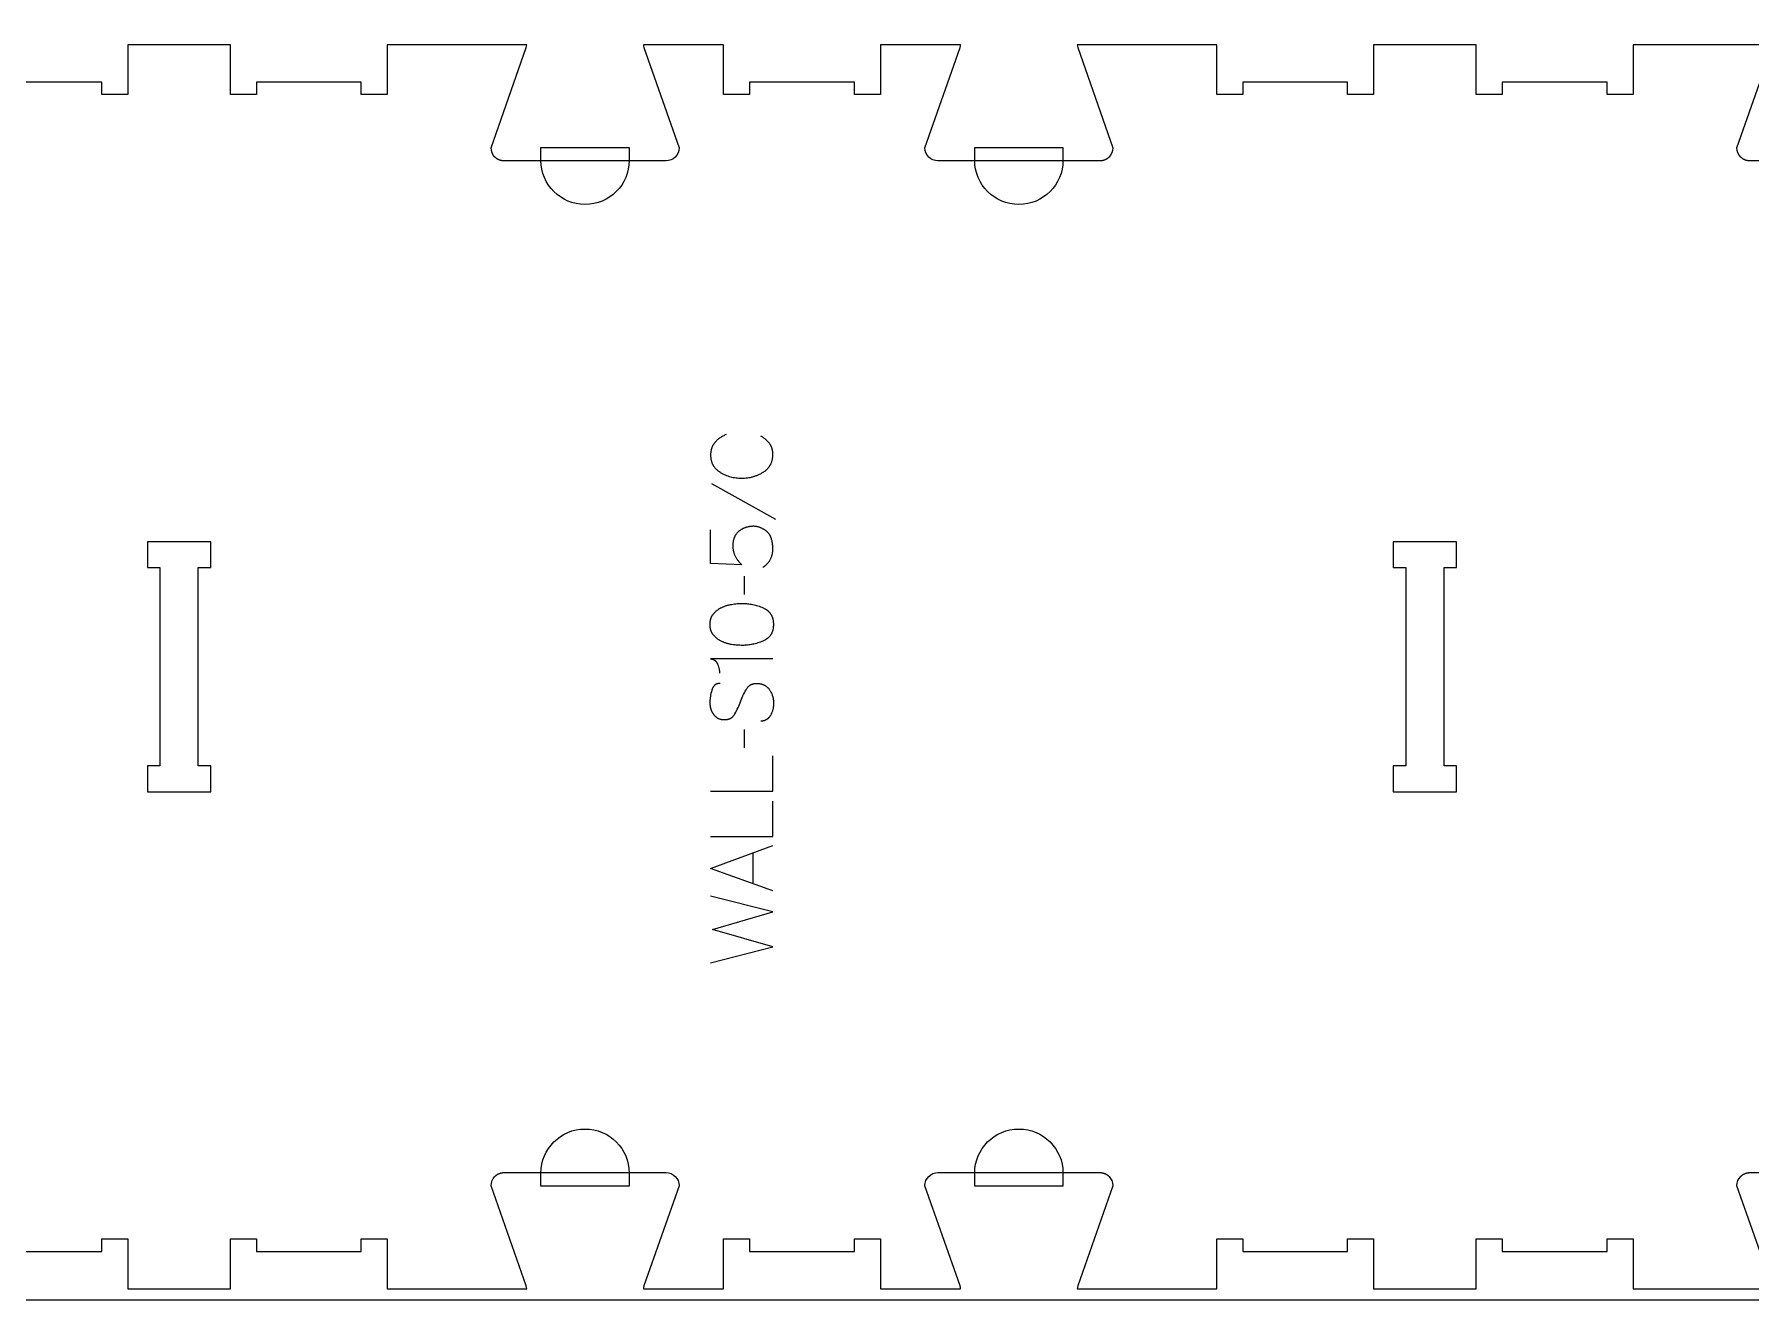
# Model space of a CAD drawing. Extents: x -7518 to -4335, y -10461 to -4867.
# Drawn here: x -5988 to -5161, y -6791 to -6181 of the extents above; entities that cross this region are included whole.
import ezdxf

# ---------------------------------------------------------------- set-up
doc = ezdxf.new("R2010")
doc.units = 0
for name, color, linetype in [('0_SHEET_SPRUCEPLY_2440X122', 1, 'CONTINUOUS'), ('1_ANYTOOL_1MMDEEP_LABELS_S', 2, 'CONTINUOUS'), ('3_ANYTOOL_CUTTHROUGH_INSID', 4, 'CONTINUOUS'), ('4_ANYTOOL_CUTTHROUGH_OUTSI', 5, 'CONTINUOUS'), ('5_ANYTOOL_HALF_MILL_9MM_IN', 3, 'CONTINUOUS')]:
    doc.layers.add(name, color=color, linetype=linetype)

msp = doc.modelspace()

# ---------------------------------------------------------------- linework, layer by layer
at = {"layer": '0_SHEET_SPRUCEPLY_2440X122'}
msp.add_lwpolyline([(-7146.3, -5571.21), (-7146.3, -6791.21), (-4706.3, -6791.21), (-4706.3, -5571.21)], close=True, dxfattribs=at)
at = {"layer": '1_ANYTOOL_1MMDEEP_LABELS_S'}
for points in [[(-5654.63, -6374.35), (-5655.04, -6374.51), (-5655.43, -6374.68), (-5655.82, -6374.86), (-5656.19, -6375.05), (-5656.56, -6375.25), (-5656.92, -6375.46), (-5657.27, -6375.68), (-5657.61, -6375.91), (-5657.94, -6376.15), (-5658.26, -6376.4), (-5658.58, -6376.66), (-5658.88, -6376.93), (-5659.18, -6377.2), (-5659.46, -6377.49), (-5659.74, -6377.79), (-5660.01, -6378.1), (-5660.14, -6378.26), (-5660.27, -6378.42), (-5660.39, -6378.58), (-5660.51, -6378.74), (-5660.62, -6378.91), (-5660.73, -6379.08), (-5660.84, -6379.25), (-5660.94, -6379.42), (-5661.04, -6379.6), (-5661.13, -6379.77), (-5661.22, -6379.95), (-5661.31, -6380.13), (-5661.39, -6380.32), (-5661.46, -6380.5), (-5661.54, -6380.69), (-5661.6, -6380.88), (-5661.67, -6381.07), (-5661.73, -6381.27), (-5661.78, -6381.46), (-5661.84, -6381.66), (-5661.88, -6381.86), (-5661.93, -6382.06), (-5661.97, -6382.27), (-5662, -6382.48), (-5662.03, -6382.68), (-5662.06, -6382.9), (-5662.08, -6383.11), (-5662.1, -6383.32), (-5662.12, -6383.54), (-5662.13, -6383.76), (-5662.13, -6383.98), (-5662.13, -6384.21), (-5662.13, -6384.55), (-5662.12, -6384.89), (-5662.09, -6385.22), (-5662.06, -6385.55), (-5662.02, -6385.87), (-5661.97, -6386.18), (-5661.91, -6386.5), (-5661.84, -6386.8), (-5661.76, -6387.1), (-5661.68, -6387.4), (-5661.58, -6387.69), (-5661.47, -6387.97), (-5661.36, -6388.25), (-5661.3, -6388.39), (-5661.24, -6388.52), (-5661.17, -6388.66), (-5661.1, -6388.79), (-5661.03, -6388.92), (-5660.96, -6389.06), (-5660.89, -6389.18), (-5660.81, -6389.31), (-5660.73, -6389.44), (-5660.65, -6389.57), (-5660.57, -6389.69), (-5660.48, -6389.81), (-5660.39, -6389.93), (-5660.3, -6390.05), (-5660.11, -6390.29), (-5659.92, -6390.52), (-5659.71, -6390.75), (-5659.49, -6390.97), (-5659.27, -6391.18), (-5659.04, -6391.39), (-5658.79, -6391.6), (-5658.54, -6391.8), (-5658.28, -6391.99), (-5658.01, -6392.18), (-5657.73, -6392.36), (-5657.44, -6392.54), (-5656.85, -6392.88), (-5656.25, -6393.2), (-5655.65, -6393.5), (-5655.04, -6393.77), (-5654.42, -6394.02), (-5653.79, -6394.25), (-5653.16, -6394.46), (-5652.52, -6394.65), (-5651.87, -6394.81), (-5651.22, -6394.96), (-5650.55, -6395.08), (-5649.88, -6395.17), (-5649.21, -6395.25), (-5648.52, -6395.31), (-5647.83, -6395.34), (-5647.13, -6395.35), (-5646.44, -6395.34), (-5645.74, -6395.31), (-5645.06, -6395.25), (-5644.38, -6395.17), (-5643.72, -6395.07), (-5643.05, -6394.95), (-5642.4, -6394.8), (-5642.07, -6394.72), (-5641.75, -6394.64), (-5641.43, -6394.55), (-5641.11, -6394.45), (-5640.79, -6394.35), (-5640.48, -6394.24), (-5640.16, -6394.12), (-5639.85, -6394), (-5639.23, -6393.75), (-5638.62, -6393.47), (-5638.01, -6393.17), (-5637.42, -6392.84), (-5636.83, -6392.5), (-5636.54, -6392.32), (-5636.26, -6392.13), (-5635.99, -6391.94), (-5635.73, -6391.74), (-5635.48, -6391.54), (-5635.23, -6391.33), (-5635, -6391.11), (-5634.77, -6390.89), (-5634.56, -6390.66), (-5634.35, -6390.43), (-5634.16, -6390.19), (-5634.06, -6390.07), (-5633.97, -6389.95), (-5633.88, -6389.83), (-5633.79, -6389.7), (-5633.7, -6389.57), (-5633.62, -6389.44), (-5633.54, -6389.31), (-5633.46, -6389.18), (-5633.38, -6389.05), (-5633.31, -6388.92), (-5633.24, -6388.78), (-5633.17, -6388.64), (-5633.03, -6388.36), (-5632.91, -6388.08), (-5632.79, -6387.79), (-5632.69, -6387.49), (-5632.59, -6387.19), (-5632.51, -6386.89), (-5632.43, -6386.57), (-5632.36, -6386.25), (-5632.3, -6385.93), (-5632.25, -6385.6), (-5632.21, -6385.26), (-5632.18, -6384.92), (-5632.15, -6384.58), (-5632.14, -6384.22), (-5632.13, -6383.86), (-5632.14, -6383.48), (-5632.16, -6383.11), (-5632.17, -6382.92), (-5632.19, -6382.74), (-5632.21, -6382.56), (-5632.24, -6382.38), (-5632.26, -6382.2), (-5632.29, -6382.03), (-5632.33, -6381.85), (-5632.36, -6381.68), (-5632.4, -6381.51), (-5632.45, -6381.34), (-5632.49, -6381.18), (-5632.54, -6381.01), (-5632.59, -6380.85), (-5632.65, -6380.69), (-5632.71, -6380.53), (-5632.77, -6380.38), (-5632.84, -6380.22), (-5632.9, -6380.07), (-5632.98, -6379.92), (-5633.05, -6379.77), (-5633.13, -6379.62), (-5633.21, -6379.47), (-5633.29, -6379.33), (-5633.38, -6379.19), (-5633.47, -6379.05), (-5633.57, -6378.91), (-5633.66, -6378.77), (-5633.76, -6378.64), (-5633.97, -6378.37), (-5634.18, -6378.11), (-5634.41, -6377.86), (-5634.64, -6377.61), (-5634.87, -6377.36), (-5635.12, -6377.12), (-5635.37, -6376.89), (-5635.63, -6376.66), (-5635.89, -6376.44), (-5636.17, -6376.22), (-5636.45, -6376.01), (-5636.74, -6375.81), (-5637.03, -6375.61), (-5637.33, -6375.41), (-5637.64, -6375.22), (-5637.96, -6375.04)], [(-5661.66, -6397.96), (-5630.89, -6415.15)], [(-5636.89, -6438.34), (-5636.6, -6438.13), (-5636.32, -6437.91), (-5636.04, -6437.7), (-5635.78, -6437.47), (-5635.52, -6437.25), (-5635.27, -6437.02), (-5635.04, -6436.78), (-5634.81, -6436.54), (-5634.59, -6436.29), (-5634.38, -6436.04), (-5634.18, -6435.79), (-5633.99, -6435.53), (-5633.81, -6435.27), (-5633.64, -6435), (-5633.48, -6434.72), (-5633.32, -6434.45), (-5633.18, -6434.16), (-5633.04, -6433.88), (-5632.92, -6433.59), (-5632.8, -6433.29), (-5632.7, -6432.99), (-5632.6, -6432.68), (-5632.51, -6432.37), (-5632.43, -6432.06), (-5632.36, -6431.74), (-5632.3, -6431.42), (-5632.25, -6431.09), (-5632.21, -6430.76), (-5632.18, -6430.42), (-5632.15, -6430.08), (-5632.14, -6429.73), (-5632.13, -6429.38), (-5632.14, -6428.96), (-5632.15, -6428.56), (-5632.17, -6428.15), (-5632.2, -6427.76), (-5632.24, -6427.37), (-5632.28, -6426.99), (-5632.34, -6426.61), (-5632.4, -6426.24), (-5632.47, -6425.88), (-5632.54, -6425.53), (-5632.63, -6425.18), (-5632.72, -6424.83), (-5632.83, -6424.5), (-5632.94, -6424.17), (-5633.06, -6423.85), (-5633.18, -6423.53), (-5633.25, -6423.37), (-5633.32, -6423.22), (-5633.4, -6423.07), (-5633.48, -6422.92), (-5633.57, -6422.77), (-5633.65, -6422.62), (-5633.75, -6422.48), (-5633.84, -6422.34), (-5633.95, -6422.19), (-5634.05, -6422.06), (-5634.16, -6421.92), (-5634.28, -6421.78), (-5634.39, -6421.65), (-5634.52, -6421.52), (-5634.64, -6421.39), (-5634.78, -6421.26), (-5634.91, -6421.14), (-5635.05, -6421.01), (-5635.19, -6420.89), (-5635.34, -6420.77), (-5635.49, -6420.65), (-5635.65, -6420.54), (-5635.81, -6420.42), (-5635.98, -6420.31), (-5636.15, -6420.2), (-5636.32, -6420.09), (-5636.5, -6419.98), (-5636.68, -6419.88), (-5637.06, -6419.68), (-5637.45, -6419.48), (-5637.69, -6419.36), (-5637.94, -6419.26), (-5638.18, -6419.16), (-5638.43, -6419.07), (-5638.67, -6418.98), (-5638.91, -6418.9), (-5639.16, -6418.83), (-5639.4, -6418.77), (-5639.64, -6418.72), (-5639.88, -6418.67), (-5640.12, -6418.63), (-5640.36, -6418.59), (-5640.6, -6418.57), (-5640.83, -6418.55), (-5641.07, -6418.54), (-5641.31, -6418.54), (-5641.57, -6418.54), (-5641.84, -6418.54), (-5642.1, -6418.56), (-5642.36, -6418.57), (-5642.61, -6418.59), (-5642.86, -6418.62), (-5643.11, -6418.65), (-5643.36, -6418.69), (-5643.61, -6418.73), (-5643.85, -6418.77), (-5644.09, -6418.82), (-5644.33, -6418.87), (-5644.56, -6418.93), (-5644.79, -6418.99), (-5645.02, -6419.06), (-5645.25, -6419.14), (-5645.47, -6419.21), (-5645.69, -6419.29), (-5645.91, -6419.38), (-5646.13, -6419.47), (-5646.34, -6419.57), (-5646.55, -6419.67), (-5646.76, -6419.78), (-5646.96, -6419.89), (-5647.16, -6420), (-5647.36, -6420.12), (-5647.56, -6420.24), (-5647.76, -6420.37), (-5647.95, -6420.51), (-5648.14, -6420.64), (-5648.32, -6420.79), (-5648.51, -6420.94), (-5648.68, -6421.09), (-5648.86, -6421.24), (-5649.03, -6421.4), (-5649.19, -6421.57), (-5649.35, -6421.74), (-5649.5, -6421.91), (-5649.64, -6422.09), (-5649.78, -6422.27), (-5649.91, -6422.46), (-5650.04, -6422.64), (-5650.16, -6422.84), (-5650.28, -6423.04), (-5650.39, -6423.24), (-5650.5, -6423.45), (-5650.6, -6423.66), (-5650.69, -6423.87), (-5650.78, -6424.09), (-5650.86, -6424.31), (-5650.94, -6424.54), (-5651.01, -6424.77), (-5651.08, -6425.01), (-5651.14, -6425.25), (-5651.19, -6425.49), (-5651.24, -6425.74), (-5651.28, -6425.99), (-5651.32, -6426.25), (-5651.35, -6426.51), (-5651.37, -6426.78), (-5651.39, -6427.05), (-5651.41, -6427.32), (-5651.42, -6427.6), (-5651.42, -6427.88), (-5651.42, -6428.23), (-5651.4, -6428.58), (-5651.38, -6428.92), (-5651.35, -6429.25), (-5651.31, -6429.58), (-5651.26, -6429.91), (-5651.2, -6430.23), (-5651.14, -6430.55), (-5651.06, -6430.86), (-5650.98, -6431.16), (-5650.88, -6431.46), (-5650.78, -6431.76), (-5650.67, -6432.05), (-5650.55, -6432.34), (-5650.42, -6432.62), (-5650.28, -6432.89), (-5650.14, -6433.17), (-5649.99, -6433.44), (-5649.83, -6433.71), (-5649.66, -6433.98), (-5649.48, -6434.25), (-5649.3, -6434.51), (-5649.11, -6434.78), (-5648.92, -6435.05), (-5648.71, -6435.31), (-5648.5, -6435.57), (-5648.29, -6435.84), (-5648.06, -6436.1), (-5647.59, -6436.62), (-5647.09, -6437.14), (-5662.13, -6436.41), (-5662.13, -6420.21)], [(-5646.02, -6442.62), (-5645.93, -6451.41)], [(-5632.13, -6482.35), (-5662.18, -6482.35), (-5662.03, -6482.37), (-5661.88, -6482.4), (-5661.73, -6482.42), (-5661.59, -6482.46), (-5661.45, -6482.49), (-5661.31, -6482.53), (-5661.18, -6482.58), (-5661.05, -6482.63), (-5660.92, -6482.68), (-5660.79, -6482.73), (-5660.73, -6482.76), (-5660.67, -6482.79), (-5660.61, -6482.83), (-5660.55, -6482.86), (-5660.49, -6482.89), (-5660.44, -6482.93), (-5660.38, -6482.96), (-5660.32, -6483), (-5660.27, -6483.04), (-5660.21, -6483.07), (-5660.16, -6483.11), (-5660.1, -6483.15), (-5660.05, -6483.19), (-5660, -6483.24), (-5659.95, -6483.28), (-5659.9, -6483.32), (-5659.85, -6483.37), (-5659.8, -6483.42), (-5659.75, -6483.46), (-5659.7, -6483.51), (-5659.65, -6483.56), (-5659.61, -6483.61), (-5659.52, -6483.71), (-5659.43, -6483.82), (-5659.34, -6483.93), (-5659.26, -6484.05), (-5659.18, -6484.17), (-5659.11, -6484.29), (-5659.03, -6484.42), (-5658.96, -6484.55), (-5658.9, -6484.68), (-5658.83, -6484.82), (-5658.77, -6484.96), (-5658.65, -6485.25), (-5658.54, -6485.54), (-5658.44, -6485.82), (-5658.35, -6486.11), (-5658.26, -6486.39), (-5658.18, -6486.66), (-5658.11, -6486.94), (-5658.05, -6487.21), (-5657.99, -6487.49), (-5657.94, -6487.76), (-5657.9, -6488.02), (-5657.87, -6488.29), (-5657.84, -6488.56), (-5657.82, -6488.82), (-5657.81, -6489.08), (-5657.81, -6489.34)], [(-5657.55, -6494.22), (-5657.74, -6494.22), (-5657.83, -6494.23), (-5657.92, -6494.23), (-5658.01, -6494.24), (-5658.1, -6494.25), (-5658.19, -6494.26), (-5658.28, -6494.27), (-5658.36, -6494.29), (-5658.45, -6494.3), (-5658.53, -6494.32), (-5658.62, -6494.34), (-5658.7, -6494.36), (-5658.78, -6494.38), (-5658.86, -6494.4), (-5658.94, -6494.43), (-5659.02, -6494.45), (-5659.09, -6494.48), (-5659.17, -6494.51), (-5659.25, -6494.54), (-5659.32, -6494.57), (-5659.39, -6494.61), (-5659.46, -6494.64), (-5659.54, -6494.68), (-5659.61, -6494.72), (-5659.67, -6494.76), (-5659.74, -6494.8), (-5659.81, -6494.85), (-5659.87, -6494.89), (-5659.94, -6494.94), (-5660, -6494.99), (-5660.07, -6495.04), (-5660.13, -6495.09), (-5660.19, -6495.15), (-5660.25, -6495.2), (-5660.31, -6495.26), (-5660.36, -6495.32), (-5660.42, -6495.38), (-5660.48, -6495.44), (-5660.53, -6495.5), (-5660.59, -6495.57), (-5660.64, -6495.63), (-5660.69, -6495.7), (-5660.74, -6495.77), (-5660.79, -6495.84), (-5660.84, -6495.92), (-5660.89, -6495.99), (-5660.93, -6496.07), (-5660.98, -6496.14), (-5661.02, -6496.22), (-5661.06, -6496.3), (-5661.11, -6496.39), (-5661.19, -6496.56), (-5661.27, -6496.73), (-5661.34, -6496.91), (-5661.41, -6497.1), (-5661.47, -6497.3), (-5661.53, -6497.5), (-5661.76, -6498.31), (-5661.95, -6499.11), (-5662.11, -6499.9), (-5662.24, -6500.67), (-5662.3, -6501.05), (-5662.34, -6501.42), (-5662.38, -6501.8), (-5662.42, -6502.16), (-5662.44, -6502.53), (-5662.46, -6502.89), (-5662.47, -6503.25), (-5662.48, -6503.61), (-5662.48, -6503.8), (-5662.47, -6504), (-5662.46, -6504.19), (-5662.45, -6504.38), (-5662.43, -6504.57), (-5662.41, -6504.76), (-5662.39, -6504.95), (-5662.36, -6505.13), (-5662.33, -6505.32), (-5662.3, -6505.5), (-5662.26, -6505.68), (-5662.22, -6505.86), (-5662.18, -6506.04), (-5662.13, -6506.22), (-5662.08, -6506.4), (-5662.02, -6506.57), (-5661.96, -6506.75), (-5661.9, -6506.92), (-5661.83, -6507.1), (-5661.77, -6507.27), (-5661.69, -6507.44), (-5661.62, -6507.6), (-5661.54, -6507.77), (-5661.45, -6507.94), (-5661.37, -6508.1), (-5661.27, -6508.27), (-5661.18, -6508.43), (-5661.08, -6508.59), (-5660.98, -6508.75), (-5660.88, -6508.91), (-5660.77, -6509.07), (-5660.66, -6509.22), (-5660.54, -6509.37), (-5660.42, -6509.52), (-5660.3, -6509.67), (-5660.18, -6509.8), (-5660.05, -6509.94), (-5659.92, -6510.07), (-5659.78, -6510.19), (-5659.65, -6510.31), (-5659.51, -6510.42), (-5659.36, -6510.53), (-5659.22, -6510.64), (-5659.07, -6510.74), (-5658.92, -6510.83), (-5658.76, -6510.92), (-5658.6, -6511.01), (-5658.44, -6511.09), (-5658.28, -6511.16), (-5658.11, -6511.23), (-5657.94, -6511.3), (-5657.77, -6511.36), (-5657.59, -6511.41), (-5657.41, -6511.46), (-5657.23, -6511.51), (-5657.04, -6511.55), (-5656.85, -6511.59), (-5656.66, -6511.62), (-5656.47, -6511.65), (-5656.27, -6511.67), (-5656.07, -6511.69), (-5655.87, -6511.7), (-5655.66, -6511.7), (-5655.45, -6511.71), (-5655.23, -6511.7), (-5655.02, -6511.7), (-5654.81, -6511.68), (-5654.61, -6511.66), (-5654.41, -6511.64), (-5654.21, -6511.61), (-5654.02, -6511.57), (-5653.83, -6511.53), (-5653.64, -6511.48), (-5653.46, -6511.43), (-5653.28, -6511.37), (-5653.11, -6511.31), (-5653.02, -6511.28), (-5652.94, -6511.24), (-5652.86, -6511.2), (-5652.77, -6511.17), (-5652.69, -6511.13), (-5652.61, -6511.09), (-5652.53, -6511.04), (-5652.45, -6511), (-5652.37, -6510.95), (-5652.29, -6510.91), (-5652.22, -6510.86), (-5652.14, -6510.81), (-5652.06, -6510.76), (-5651.99, -6510.71), (-5651.92, -6510.66), (-5651.85, -6510.6), (-5651.77, -6510.55), (-5651.7, -6510.49), (-5651.63, -6510.43), (-5651.57, -6510.37), (-5651.5, -6510.31), (-5651.43, -6510.25), (-5651.37, -6510.18), (-5651.3, -6510.12), (-5651.18, -6509.98), (-5651.05, -6509.84), (-5650.93, -6509.69), (-5650.82, -6509.54), (-5650.71, -6509.38), (-5650.6, -6509.22), (-5650.49, -6509.05), (-5650.39, -6508.88), (-5650, -6508.16), (-5649.62, -6507.43), (-5649.25, -6506.68), (-5648.9, -6505.92), (-5648.55, -6505.14), (-5648.22, -6504.35), (-5647.9, -6503.53), (-5647.58, -6502.71), (-5647.27, -6501.88), (-5646.94, -6501.08), (-5646.6, -6500.29), (-5646.24, -6499.52), (-5645.86, -6498.78), (-5645.47, -6498.05), (-5645.07, -6497.35), (-5644.65, -6496.66), (-5644.54, -6496.5), (-5644.43, -6496.34), (-5644.31, -6496.18), (-5644.25, -6496.11), (-5644.19, -6496.04), (-5644.13, -6495.96), (-5644.06, -6495.89), (-5644, -6495.82), (-5643.93, -6495.76), (-5643.87, -6495.69), (-5643.8, -6495.63), (-5643.73, -6495.56), (-5643.67, -6495.5), (-5643.6, -6495.44), (-5643.52, -6495.38), (-5643.45, -6495.33), (-5643.38, -6495.27), (-5643.31, -6495.22), (-5643.23, -6495.16), (-5643.16, -6495.11), (-5643.08, -6495.06), (-5643, -6495.01), (-5642.92, -6494.97), (-5642.84, -6494.92), (-5642.76, -6494.88), (-5642.68, -6494.83), (-5642.6, -6494.79), (-5642.52, -6494.75), (-5642.43, -6494.71), (-5642.35, -6494.68), (-5642.26, -6494.64), (-5642.17, -6494.61), (-5642.08, -6494.58), (-5641.99, -6494.54), (-5641.9, -6494.52), (-5641.81, -6494.49), (-5641.72, -6494.46), (-5641.53, -6494.41), (-5641.34, -6494.37), (-5641.14, -6494.33), (-5640.94, -6494.3), (-5640.74, -6494.28), (-5640.53, -6494.26), (-5640.32, -6494.24), (-5640.11, -6494.24), (-5639.89, -6494.23), (-5639.66, -6494.24), (-5639.44, -6494.25), (-5639.21, -6494.26), (-5638.97, -6494.29), (-5638.75, -6494.31), (-5638.52, -6494.34), (-5638.3, -6494.38), (-5638.09, -6494.42), (-5637.87, -6494.47), (-5637.67, -6494.52), (-5637.46, -6494.57), (-5637.26, -6494.64), (-5637.06, -6494.7), (-5636.87, -6494.77), (-5636.68, -6494.85), (-5636.49, -6494.93), (-5636.31, -6495.02), (-5636.13, -6495.11), (-5635.95, -6495.21), (-5635.78, -6495.31), (-5635.61, -6495.42), (-5635.45, -6495.53), (-5635.29, -6495.64), (-5635.13, -6495.77), (-5634.98, -6495.89), (-5634.83, -6496.02), (-5634.69, -6496.16), (-5634.54, -6496.3), (-5634.41, -6496.45), (-5634.27, -6496.6), (-5634.14, -6496.76), (-5634.01, -6496.92), (-5633.89, -6497.09), (-5633.77, -6497.26), (-5633.66, -6497.44), (-5633.43, -6497.8), (-5633.23, -6498.16), (-5633.04, -6498.53), (-5632.86, -6498.9), (-5632.69, -6499.27), (-5632.54, -6499.65), (-5632.47, -6499.84), (-5632.4, -6500.03), (-5632.34, -6500.23), (-5632.28, -6500.42), (-5632.22, -6500.61), (-5632.17, -6500.81), (-5632.12, -6501), (-5632.07, -6501.2), (-5632.03, -6501.4), (-5631.99, -6501.6), (-5631.96, -6501.8), (-5631.92, -6502), (-5631.9, -6502.2), (-5631.87, -6502.4), (-5631.83, -6502.81), (-5631.8, -6503.22), (-5631.79, -6503.63), (-5631.79, -6504.04), (-5631.81, -6504.45), (-5631.83, -6504.85), (-5631.87, -6505.25), (-5631.92, -6505.65), (-5631.99, -6506.04), (-5632.07, -6506.42), (-5632.16, -6506.81), (-5632.26, -6507.18), (-5632.37, -6507.55), (-5632.5, -6507.92), (-5632.64, -6508.29), (-5632.8, -6508.64), (-5632.96, -6509), (-5633.14, -6509.35), (-5633.33, -6509.69), (-5633.43, -6509.86), (-5633.54, -6510.02), (-5633.64, -6510.18), (-5633.75, -6510.34), (-5633.87, -6510.48), (-5633.98, -6510.62), (-5634.1, -6510.76), (-5634.22, -6510.89), (-5634.34, -6511.02), (-5634.47, -6511.14), (-5634.6, -6511.25), (-5634.73, -6511.36), (-5634.8, -6511.42), (-5634.87, -6511.47), (-5634.94, -6511.52), (-5635.01, -6511.57), (-5635.08, -6511.62), (-5635.15, -6511.66), (-5635.22, -6511.71), (-5635.29, -6511.75), (-5635.37, -6511.79), (-5635.44, -6511.83), (-5635.52, -6511.87), (-5635.59, -6511.91), (-5635.67, -6511.95), (-5635.75, -6511.98), (-5635.82, -6512.02), (-5635.9, -6512.05), (-5635.98, -6512.08), (-5636.06, -6512.11), (-5636.14, -6512.14), (-5636.22, -6512.17), (-5636.39, -6512.22), (-5636.56, -6512.26), (-5636.73, -6512.3), (-5636.9, -6512.34), (-5637.08, -6512.37), (-5637.26, -6512.39), (-5637.44, -6512.41), (-5637.63, -6512.42), (-5637.81, -6512.43), (-5638.01, -6512.44)], [(-5646.02, -6516.46), (-5645.93, -6525.25)], [(-5662.13, -6546.21), (-5632.13, -6546.21), (-5632.13, -6529.11)], [(-5662.13, -6568.02), (-5632.13, -6568.02), (-5632.13, -6550.92)], [(-5632.13, -6594.25), (-5662.13, -6583.36), (-5632.13, -6572.31)], [(-5641.69, -6590.78), (-5641.69, -6575.86)], [(-5662.13, -6628.96), (-5632.13, -6621.25), (-5661.23, -6612.81), (-5632.13, -6604.32), (-5662.13, -6596.82)]]:
    msp.add_lwpolyline(points, dxfattribs=at)
msp.add_lwpolyline([(-5662.39, -6465.85), (-5662.39, -6465.48), (-5662.37, -6465.12), (-5662.35, -6464.94), (-5662.34, -6464.76), (-5662.32, -6464.59), (-5662.3, -6464.41), (-5662.27, -6464.24), (-5662.24, -6464.08), (-5662.21, -6463.91), (-5662.18, -6463.74), (-5662.14, -6463.58), (-5662.1, -6463.42), (-5662.06, -6463.26), (-5662.01, -6463.11), (-5661.96, -6462.95), (-5661.91, -6462.8), (-5661.85, -6462.65), (-5661.8, -6462.5), (-5661.74, -6462.36), (-5661.67, -6462.21), (-5661.61, -6462.07), (-5661.54, -6461.93), (-5661.46, -6461.79), (-5661.39, -6461.65), (-5661.31, -6461.52), (-5661.23, -6461.39), (-5661.14, -6461.26), (-5661.05, -6461.13), (-5660.96, -6461), (-5660.87, -6460.88), (-5660.68, -6460.64), (-5660.48, -6460.4), (-5660.27, -6460.17), (-5660.06, -6459.94), (-5659.84, -6459.73), (-5659.61, -6459.51), (-5659.38, -6459.31), (-5659.14, -6459.11), (-5658.9, -6458.92), (-5658.65, -6458.73), (-5658.39, -6458.55), (-5658.13, -6458.38), (-5657.86, -6458.21), (-5657.58, -6458.05), (-5657.3, -6457.9), (-5657.01, -6457.75), (-5656.72, -6457.61), (-5656.42, -6457.47), (-5656.12, -6457.34), (-5655.82, -6457.22), (-5655.51, -6457.1), (-5655.2, -6456.98), (-5654.89, -6456.87), (-5654.58, -6456.77), (-5654.26, -6456.67), (-5653.93, -6456.58), (-5653.61, -6456.49), (-5653.28, -6456.41), (-5652.95, -6456.34), (-5652.61, -6456.27), (-5651.93, -6456.14), (-5651.25, -6456.04), (-5650.58, -6455.95), (-5649.92, -6455.87), (-5649.27, -6455.81), (-5648.62, -6455.76), (-5647.99, -6455.72), (-5647.36, -6455.7), (-5646.75, -6455.69), (-5646.13, -6455.7), (-5645.52, -6455.73), (-5644.9, -6455.77), (-5644.28, -6455.83), (-5643.66, -6455.9), (-5643.05, -6455.99), (-5642.43, -6456.1), (-5641.81, -6456.22), (-5641.19, -6456.36), (-5640.57, -6456.52), (-5639.95, -6456.7), (-5639.33, -6456.89), (-5638.71, -6457.09), (-5638.09, -6457.32), (-5637.47, -6457.56), (-5636.85, -6457.81), (-5636.54, -6457.95), (-5636.25, -6458.09), (-5635.96, -6458.25), (-5635.82, -6458.32), (-5635.68, -6458.4), (-5635.55, -6458.49), (-5635.42, -6458.57), (-5635.29, -6458.66), (-5635.16, -6458.74), (-5635.03, -6458.83), (-5634.91, -6458.92), (-5634.79, -6459.02), (-5634.67, -6459.11), (-5634.56, -6459.21), (-5634.45, -6459.31), (-5634.33, -6459.41), (-5634.23, -6459.51), (-5634.12, -6459.61), (-5634.02, -6459.72), (-5633.92, -6459.83), (-5633.82, -6459.94), (-5633.72, -6460.05), (-5633.63, -6460.16), (-5633.54, -6460.28), (-5633.45, -6460.4), (-5633.36, -6460.52), (-5633.28, -6460.64), (-5633.2, -6460.76), (-5633.12, -6460.88), (-5633.04, -6461.01), (-5632.97, -6461.14), (-5632.9, -6461.27), (-5632.83, -6461.4), (-5632.76, -6461.53), (-5632.7, -6461.67), (-5632.64, -6461.81), (-5632.58, -6461.95), (-5632.52, -6462.09), (-5632.46, -6462.23), (-5632.41, -6462.38), (-5632.36, -6462.52), (-5632.32, -6462.67), (-5632.27, -6462.82), (-5632.23, -6462.98), (-5632.19, -6463.13), (-5632.11, -6463.44), (-5632.05, -6463.77), (-5632, -6464.09), (-5631.95, -6464.43), (-5631.92, -6464.77), (-5631.9, -6465.13), (-5631.88, -6465.48), (-5631.88, -6465.85), (-5631.88, -6466.21), (-5631.9, -6466.57), (-5631.92, -6466.92), (-5631.96, -6467.26), (-5632, -6467.59), (-5632.05, -6467.92), (-5632.12, -6468.24), (-5632.15, -6468.39), (-5632.19, -6468.55), (-5632.23, -6468.7), (-5632.27, -6468.85), (-5632.32, -6469), (-5632.37, -6469.15), (-5632.42, -6469.3), (-5632.47, -6469.44), (-5632.52, -6469.58), (-5632.58, -6469.72), (-5632.64, -6469.86), (-5632.7, -6470), (-5632.77, -6470.13), (-5632.84, -6470.27), (-5632.91, -6470.4), (-5632.98, -6470.53), (-5633.05, -6470.65), (-5633.13, -6470.78), (-5633.21, -6470.9), (-5633.29, -6471.02), (-5633.38, -6471.14), (-5633.46, -6471.26), (-5633.55, -6471.38), (-5633.64, -6471.49), (-5633.74, -6471.61), (-5633.84, -6471.72), (-5633.93, -6471.82), (-5634.04, -6471.93), (-5634.14, -6472.04), (-5634.25, -6472.14), (-5634.36, -6472.24), (-5634.47, -6472.34), (-5634.58, -6472.44), (-5634.7, -6472.54), (-5634.82, -6472.63), (-5634.94, -6472.72), (-5635.06, -6472.81), (-5635.19, -6472.9), (-5635.32, -6472.99), (-5635.45, -6473.07), (-5635.58, -6473.16), (-5635.72, -6473.24), (-5635.85, -6473.32), (-5636, -6473.39), (-5636.28, -6473.54), (-5636.58, -6473.69), (-5636.89, -6473.82), (-5637.52, -6474.08), (-5638.14, -6474.31), (-5638.77, -6474.53), (-5639.39, -6474.74), (-5640.01, -6474.93), (-5640.63, -6475.1), (-5641.25, -6475.26), (-5641.87, -6475.4), (-5642.49, -6475.52), (-5643.11, -6475.63), (-5643.73, -6475.72), (-5644.34, -6475.79), (-5644.95, -6475.85), (-5645.57, -6475.89), (-5646.18, -6475.91), (-5646.79, -6475.92), (-5647.41, -6475.91), (-5648.03, -6475.89), (-5648.67, -6475.86), (-5649.31, -6475.81), (-5649.96, -6475.75), (-5650.62, -6475.67), (-5651.3, -6475.58), (-5651.98, -6475.47), (-5652.32, -6475.41), (-5652.66, -6475.35), (-5652.99, -6475.28), (-5653.32, -6475.2), (-5653.65, -6475.12), (-5653.97, -6475.03), (-5654.29, -6474.94), (-5654.61, -6474.84), (-5654.93, -6474.74), (-5655.24, -6474.63), (-5655.55, -6474.52), (-5655.85, -6474.4), (-5656.15, -6474.27), (-5656.45, -6474.14), (-5656.74, -6474.01), (-5657.03, -6473.86), (-5657.32, -6473.72), (-5657.6, -6473.56), (-5657.87, -6473.4), (-5658.14, -6473.24), (-5658.4, -6473.06), (-5658.66, -6472.88), (-5658.91, -6472.7), (-5659.15, -6472.51), (-5659.39, -6472.31), (-5659.62, -6472.11), (-5659.84, -6471.9), (-5660.06, -6471.68), (-5660.27, -6471.46), (-5660.48, -6471.23), (-5660.68, -6471), (-5660.87, -6470.76), (-5660.96, -6470.63), (-5661.05, -6470.51), (-5661.14, -6470.38), (-5661.23, -6470.25), (-5661.31, -6470.12), (-5661.39, -6469.99), (-5661.46, -6469.86), (-5661.54, -6469.72), (-5661.61, -6469.58), (-5661.67, -6469.44), (-5661.74, -6469.3), (-5661.8, -6469.15), (-5661.85, -6469.01), (-5661.91, -6468.86), (-5661.96, -6468.71), (-5662.01, -6468.56), (-5662.06, -6468.4), (-5662.1, -6468.24), (-5662.14, -6468.09), (-5662.18, -6467.93), (-5662.21, -6467.76), (-5662.24, -6467.6), (-5662.27, -6467.43), (-5662.3, -6467.27), (-5662.32, -6467.1), (-5662.34, -6466.92), (-5662.35, -6466.75), (-5662.37, -6466.57), (-5662.39, -6466.22)], close=True, dxfattribs=at)
at = {"layer": '3_ANYTOOL_CUTTHROUGH_INSID', "color": 4}
for points in [[(-5933.11, -6546.46), (-5902.86, -6546.46), (-5902.86, -6533.96), (-5908.86, -6533.96), (-5908.86, -6438.46), (-5902.86, -6438.46), (-5902.86, -6425.96), (-5933.36, -6425.96), (-5933.36, -6438.46), (-5927.36, -6438.46), (-5927.36, -6533.96), (-5933.36, -6533.96), (-5933.36, -6546.46)], [(-5333.11, -6546.46), (-5302.86, -6546.46), (-5302.86, -6533.96), (-5308.86, -6533.96), (-5308.86, -6438.46), (-5302.86, -6438.46), (-5302.86, -6425.96), (-5333.36, -6425.96), (-5333.36, -6438.46), (-5327.36, -6438.46), (-5327.36, -6533.96), (-5333.36, -6533.96), (-5333.36, -6546.46)]]:
    msp.add_lwpolyline(points, close=True, dxfattribs=at)
at = {"layer": '4_ANYTOOL_CUTTHROUGH_OUTSI', "color": 5}
for points in [[(-5150.67, -6186.46), (-5168.11, -6186.46), (-5217.86, -6186.46), (-5217.86, -6210.46), (-5230.36, -6210.46), (-5230.36, -6204.46), (-5280.86, -6204.46), (-5280.86, -6210.46), (-5293.36, -6210.46), (-5293.36, -6186.46), (-5342.86, -6186.46), (-5342.86, -6210.46), (-5355.36, -6210.46), (-5355.36, -6204.46), (-5405.86, -6204.46), (-5405.86, -6210.46), (-5418.36, -6210.46), (-5418.36, -6186.46), (-5468.11, -6186.46), (-5485.56, -6186.46), (-5485.56, -6186.46, 0.061485), (-5485.32, -6187.85), (-5468.43, -6236.12), (-5468.41, -6236.16), (-5468.41, -6236.21), (-5468.41, -6236.21, -0.198912), (-5470.24, -6240.63), (-5470.35, -6240.73), (-5470.46, -6240.83), (-5470.57, -6240.93), (-5470.69, -6241.03), (-5470.81, -6241.13), (-5470.93, -6241.22), (-5471.05, -6241.31), (-5471.18, -6241.4), (-5471.31, -6241.48), (-5471.44, -6241.56), (-5471.57, -6241.64), (-5471.71, -6241.72), (-5471.85, -6241.79), (-5471.99, -6241.86), (-5472.13, -6241.92), (-5472.27, -6241.98), (-5472.41, -6242.04), (-5472.56, -6242.09), (-5472.71, -6242.14), (-5472.85, -6242.19), (-5473, -6242.23), (-5473.15, -6242.27), (-5473.3, -6242.31), (-5473.45, -6242.34), (-5473.6, -6242.37), (-5473.76, -6242.39), (-5473.91, -6242.41), (-5474.06, -6242.43), (-5474.21, -6242.44), (-5474.36, -6242.45), (-5474.51, -6242.46), (-5474.66, -6242.46), (-5552.66, -6242.46, -0.414214), (-5558.91, -6236.21), (-5558.91, -6236.16), (-5558.9, -6236.12), (-5542, -6187.85), (-5542, -6187.85, 0.061485), (-5541.77, -6186.46), (-5580.36, -6186.46), (-5580.36, -6210.46), (-5592.86, -6210.46), (-5592.86, -6204.46), (-5643.36, -6204.46), (-5643.36, -6210.46), (-5655.86, -6210.46), (-5655.86, -6186.46), (-5694.46, -6186.46), (-5694.46, -6186.46, 0.061485), (-5694.23, -6187.85), (-5677.33, -6236.12), (-5677.32, -6236.16), (-5677.32, -6236.21), (-5677.32, -6236.21, -0.414214), (-5683.57, -6242.46), (-5761.57, -6242.46), (-5761.72, -6242.46), (-5761.87, -6242.45), (-5762.02, -6242.44), (-5762.17, -6242.43), (-5762.32, -6242.41), (-5762.47, -6242.39), (-5762.62, -6242.37), (-5762.77, -6242.34), (-5762.93, -6242.31), (-5763.08, -6242.27), (-5763.23, -6242.23), (-5763.37, -6242.19), (-5763.52, -6242.14), (-5763.67, -6242.09), (-5763.81, -6242.04), (-5763.96, -6241.98), (-5764.1, -6241.92), (-5764.24, -6241.86), (-5764.38, -6241.79), (-5764.52, -6241.72), (-5764.66, -6241.64), (-5764.79, -6241.56), (-5764.92, -6241.48), (-5765.05, -6241.4), (-5765.18, -6241.31), (-5765.3, -6241.22), (-5765.42, -6241.13), (-5765.54, -6241.03), (-5765.66, -6240.93), (-5765.77, -6240.83), (-5765.88, -6240.73), (-5765.99, -6240.63, -0.198912), (-5767.82, -6236.21), (-5767.82, -6236.16), (-5767.8, -6236.12), (-5750.91, -6187.85), (-5750.91, -6187.85, 0.061485), (-5750.67, -6186.46), (-5768.11, -6186.46), (-5817.86, -6186.46), (-5817.86, -6210.46), (-5830.36, -6210.46), (-5830.36, -6204.46), (-5880.86, -6204.46), (-5880.86, -6210.46), (-5893.36, -6210.46), (-5893.36, -6186.46), (-5942.86, -6186.46), (-5942.86, -6210.46), (-5955.36, -6210.46), (-5955.36, -6204.46), (-6005.86, -6204.46)], [(-5083.57, -6242.46), (-5161.57, -6242.46), (-5161.72, -6242.46), (-5161.87, -6242.45), (-5162.02, -6242.44), (-5162.17, -6242.43), (-5162.32, -6242.41), (-5162.47, -6242.39), (-5162.62, -6242.37), (-5162.77, -6242.34), (-5162.93, -6242.31), (-5163.08, -6242.27), (-5163.23, -6242.23), (-5163.37, -6242.19), (-5163.52, -6242.14), (-5163.67, -6242.09), (-5163.81, -6242.04), (-5163.96, -6241.98), (-5164.1, -6241.92), (-5164.24, -6241.86), (-5164.38, -6241.79), (-5164.52, -6241.72), (-5164.66, -6241.64), (-5164.79, -6241.56), (-5164.92, -6241.48), (-5165.05, -6241.4), (-5165.18, -6241.31), (-5165.3, -6241.22), (-5165.42, -6241.13), (-5165.54, -6241.03), (-5165.66, -6240.93), (-5165.77, -6240.83), (-5165.88, -6240.73), (-5165.99, -6240.63, -0.198912), (-5167.82, -6236.21), (-5167.82, -6236.16), (-5167.8, -6236.12), (-5150.91, -6187.85)], [(-6005.86, -6767.96), (-5955.36, -6767.96), (-5955.36, -6761.96), (-5942.86, -6761.96), (-5942.86, -6785.96), (-5893.36, -6785.96), (-5893.36, -6761.96), (-5880.86, -6761.96), (-5880.86, -6767.96), (-5830.36, -6767.96), (-5830.36, -6761.96), (-5817.86, -6761.96), (-5817.86, -6785.96), (-5750.67, -6785.96), (-5750.67, -6785.96, 0.061485), (-5750.91, -6784.57), (-5767.8, -6736.29), (-5767.82, -6736.25), (-5767.82, -6736.21), (-5767.82, -6736.21, -0.198912), (-5765.99, -6731.79), (-5765.88, -6731.68), (-5765.77, -6731.58), (-5765.66, -6731.48), (-5765.54, -6731.38), (-5765.42, -6731.29), (-5765.3, -6731.19), (-5765.18, -6731.1), (-5765.05, -6731.02), (-5764.92, -6730.93), (-5764.79, -6730.85), (-5764.66, -6730.77), (-5764.52, -6730.7), (-5764.38, -6730.63), (-5764.24, -6730.56), (-5764.1, -6730.49), (-5763.96, -6730.43), (-5763.81, -6730.38), (-5763.67, -6730.32), (-5763.52, -6730.27), (-5763.37, -6730.22), (-5763.23, -6730.18), (-5763.08, -6730.14), (-5762.93, -6730.11), (-5762.77, -6730.07), (-5762.62, -6730.05), (-5762.47, -6730.02), (-5762.32, -6730), (-5762.17, -6729.99), (-5762.02, -6729.97), (-5761.87, -6729.96), (-5761.72, -6729.96), (-5761.57, -6729.96), (-5683.57, -6729.96, -0.414214), (-5677.32, -6736.21), (-5677.32, -6736.25), (-5677.33, -6736.29), (-5694.23, -6784.57), (-5694.23, -6784.57, 0.061485), (-5694.46, -6785.96), (-5655.86, -6785.96), (-5655.86, -6761.96), (-5643.36, -6761.96), (-5643.36, -6767.96), (-5592.86, -6767.96), (-5592.86, -6761.96), (-5580.36, -6761.96), (-5580.36, -6785.96), (-5541.77, -6785.96), (-5541.77, -6785.96, 0.061485), (-5542, -6784.57), (-5558.9, -6736.29), (-5558.91, -6736.25), (-5558.91, -6736.21), (-5558.91, -6736.21, -0.414214), (-5552.66, -6729.96), (-5474.66, -6729.96), (-5474.51, -6729.96), (-5474.36, -6729.96), (-5474.21, -6729.97), (-5474.06, -6729.99), (-5473.91, -6730), (-5473.76, -6730.02), (-5473.6, -6730.05), (-5473.45, -6730.07), (-5473.3, -6730.11), (-5473.15, -6730.14), (-5473, -6730.18), (-5472.85, -6730.22), (-5472.71, -6730.27), (-5472.56, -6730.32), (-5472.41, -6730.38), (-5472.27, -6730.43), (-5472.13, -6730.49), (-5471.99, -6730.56), (-5471.85, -6730.63), (-5471.71, -6730.7), (-5471.57, -6730.77), (-5471.44, -6730.85), (-5471.31, -6730.93), (-5471.18, -6731.02), (-5471.05, -6731.1), (-5470.93, -6731.19), (-5470.81, -6731.29), (-5470.69, -6731.38), (-5470.57, -6731.48), (-5470.46, -6731.58), (-5470.35, -6731.68), (-5470.24, -6731.79, -0.198912), (-5468.41, -6736.21), (-5468.41, -6736.25), (-5468.43, -6736.29), (-5485.32, -6784.57), (-5485.32, -6784.57, 0.061485), (-5485.56, -6785.96), (-5418.36, -6785.96), (-5418.36, -6761.96), (-5405.86, -6761.96), (-5405.86, -6767.96), (-5355.36, -6767.96), (-5355.36, -6761.96), (-5342.86, -6761.96), (-5342.86, -6785.96), (-5293.36, -6785.96), (-5293.36, -6761.96), (-5280.86, -6761.96), (-5280.86, -6767.96), (-5230.36, -6767.96), (-5230.36, -6761.96), (-5217.86, -6761.96), (-5217.86, -6785.96), (-5150.67, -6785.96)], [(-5150.91, -6784.57), (-5167.8, -6736.29), (-5167.82, -6736.25), (-5167.82, -6736.21), (-5167.82, -6736.21, -0.198912), (-5165.99, -6731.79), (-5165.88, -6731.68), (-5165.77, -6731.58), (-5165.66, -6731.48), (-5165.54, -6731.38), (-5165.42, -6731.29), (-5165.3, -6731.19), (-5165.18, -6731.1), (-5165.05, -6731.02), (-5164.92, -6730.93), (-5164.79, -6730.85), (-5164.66, -6730.77), (-5164.52, -6730.7), (-5164.38, -6730.63), (-5164.24, -6730.56), (-5164.1, -6730.49), (-5163.96, -6730.43), (-5163.81, -6730.38), (-5163.67, -6730.32), (-5163.52, -6730.27), (-5163.37, -6730.22), (-5163.23, -6730.18), (-5163.08, -6730.14), (-5162.93, -6730.11), (-5162.77, -6730.07), (-5162.62, -6730.05), (-5162.47, -6730.02), (-5162.32, -6730), (-5162.17, -6729.99), (-5162.02, -6729.97), (-5161.87, -6729.96), (-5161.72, -6729.96), (-5161.57, -6729.96), (-5083.57, -6729.96, -0.414214)]]:
    msp.add_lwpolyline(points, format="xyb", dxfattribs=at)
at = {"layer": '5_ANYTOOL_HALF_MILL_9MM_IN', "color": 3}
for points in [[(-5701.32, -6242.21, -1), (-5743.82, -6242.21), (-5743.82, -6241.96), (-5743.82, -6235.96), (-5701.32, -6235.96), (-5701.32, -6241.96), (-5701.32, -6242.21)], [(-5492.41, -6242.21, -1), (-5534.91, -6242.21), (-5534.91, -6241.96), (-5534.91, -6235.96), (-5492.41, -6235.96), (-5492.41, -6241.96), (-5492.41, -6242.21)], [(-5743.82, -6730.21, -1), (-5701.32, -6730.21), (-5701.32, -6730.46), (-5701.32, -6736.46), (-5743.82, -6736.46), (-5743.82, -6730.46), (-5743.82, -6730.21)], [(-5534.91, -6730.21, -1), (-5492.41, -6730.21), (-5492.41, -6730.46), (-5492.41, -6736.46), (-5534.91, -6736.46), (-5534.91, -6730.46), (-5534.91, -6730.21)]]:
    msp.add_lwpolyline(points, format="xyb", close=True, dxfattribs=at)

doc.saveas('drawing.dxf')
